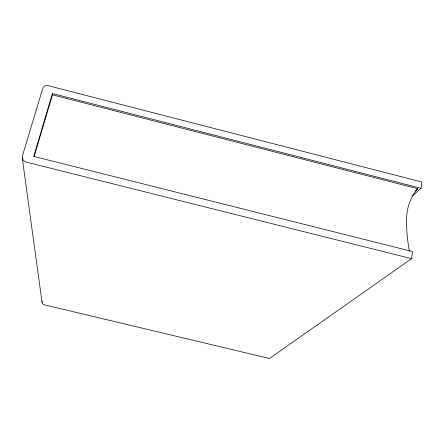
<?xml version="1.0" encoding="UTF-8"?>
<svg xmlns="http://www.w3.org/2000/svg" width="444" height="444" viewBox="0 0 444 444"><rect width="100%" height="100%" fill="white"/><g stroke="black" fill="none" stroke-linecap="round" stroke-linejoin="round"><path stroke-width="0.67" d="M411.577 258.663L412.493 251.548L33.722 156.393L52.403 93.529L420.99 188.323L421.8 181.99L48.13 85.664A4.346 3.846 6.1 0 0 42.824 88.273L22.4 155.883A5.594 5.078 1.5 0 0 26.329 162.138L411.577 258.663L269.491 358.486L44.417 304.839A3.225 3.086 -10.9 0 1 42.13 301.093M34.033 156.865L52.459 94.833L52.403 93.529M415.162 191.042L417.754 188.739L52.459 94.833M412.149 196.131L420.99 188.323M22.244 157.859L42.047 302.297M417.754 188.739A58.042 49.895 44.5 0 0 406.615 218.282A161.971 134.41 47.5 0 0 409.451 251.31"/></g></svg>
